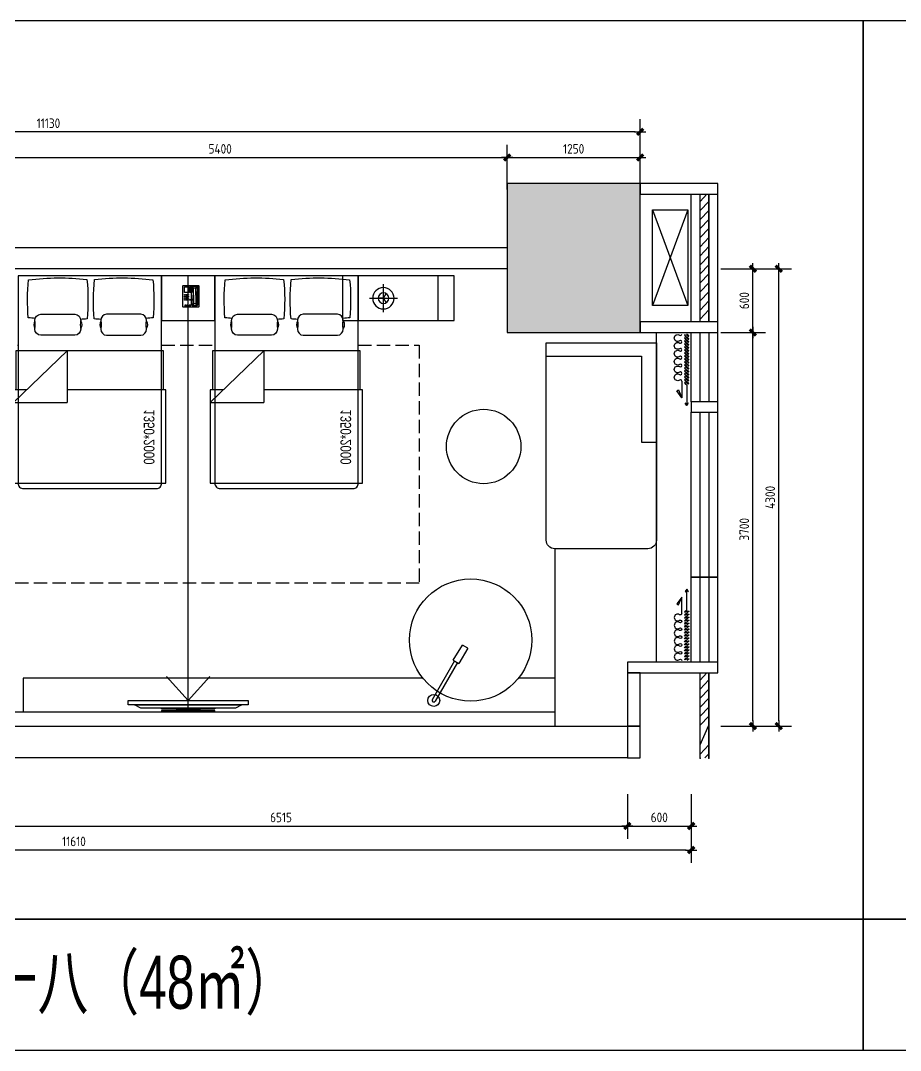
# Model space of a CAD drawing. Header units: inches. Extents: x 193953 to 255442, y -114891 to -62384.
# Drawn here: x 216753 to 225028, y -114891 to -105208 of the extents above; entities that cross this region are included whole.
import ezdxf
from ezdxf.enums import TextEntityAlignment as Align

# ---------------------------------------------------------------- set-up
doc = ezdxf.new("R2010")
doc.units = ezdxf.units.IN
doc.header["$LTSCALE"] = 500
doc.header["$MEASUREMENT"] = 0
for name, pattern in [('04 暗藏光', [7, 4, -1, 1, -1]), ('DASH', [0.35, 0.25, -0.1]), ('DOM-虚线', [0.35, 0.25, -0.1]), ('HIDDEN', [0.375, 0.25, -0.125, 0, 0])]:
    doc.linetypes.add(name, pattern=pattern)
for name, color, linetype in [('EL-造型看线-特细(0.07)-DOM', 8, 'Continuous'), ('F-固定家具(0.25)-DOM', 2, 'Continuous'), ('F-活动家私(0.25)-DOM', 2, 'Continuous'), ('F-窗帘(0.12)-DOM', 120, 'Continuous'), ('IDT-Hatch', 7, 'Continuous'), ('SH-文字', 50, 'Continuous')]:
    doc.layers.add(name, color=color, linetype=linetype)
doc.styles.add('DOM-romans.shx', font='dim.shx')
doc.styles.add('MtXpl_', font='SIMYOU.TTF')
doc.styles.add('家具平面底图$0$st', font='SIMYOU.TTF')
doc.dimstyles.new('DOM_DIM_1 80', dxfattribs={"dimscale": 60, "dimtxt": 1.5, "dimasz": 0.8, "dimexe": 2, "dimexo": 1.5, "dimgap": 0.6, "dimtad": 1, "dimdec": 0, "dimrnd": 5, "dimzin": 12, "dimdsep": 46, "dimtxsty": 'DOM-romans.shx', "dimblk": 'DOM_Dimension_Tick', "dimcen": 0.125, "dimclrd": 44, "dimclre": 44, "dimclrt": 50, "dimadec": 0, "dimazin": 0, "dimtfac": 1, "dimtdec": 0, "dimtix": 1, "dimtmove": 2, "dimatfit": 3, "dimldrblk": 'DOM_Leader_Arrow', "dimfxl": 0, "dimtvp": 1, "dimtolj": 1, "dimtzin": 0, "dimarcsym": 0})

# ---------------------------------------------------------------- blocks, each defined once
blk = doc.blocks.new('A$C24FB7273')
at = {"color": 8, "linetype": 'HIDDEN', "ltscale": 100}
for p in [(-704.2, -212.5), (-1191.3, -717)]:
    blk.add_line(p, (-1191.3, -212.5), dxfattribs=at)
for points in [[(-1072.6, -594), (-1072.6, -717), (-1950, -717), (-1950, 715.5), (-1072.6, 715.5), (-1072.6, -212.5)], [(-1072.6, 693.8), (-704.2, 693.8), (-704.2, -695.4), (-1072.6, -695.4)], [(-704.2, -212.5), (-1191.3, -717)]]:
    blk.add_lwpolyline(points, dxfattribs=at)
blk.add_lwpolyline([(0, -675), (-1950, -675, -0.414214), (-2000, -625), (-2000, 625, -0.414214), (-1950, 675), (0, 675)], format="xyb", close=True)
at = {"color": 8}
for points in [[(-559, 157.2), (-559, 478.5, -0.392708), (-499.8, 533.5, -0.035252), (-491.5, 532.9, 0.092308), (-426.5, 532.9, -0.035252), (-418.1, 533.5, -0.392708), (-359, 478.5), (-359, 157.2, -0.392708), (-418.1, 102.3, -0.035252), (-426.5, 102.9, 0.092308), (-491.5, 102.9, -0.035252), (-499.8, 102.3, -0.392708), (-559, 157.2, 27.022466)], [(-426.5, 532.9, 0.307692), (-491.5, 532.9, -1.888889)], [(-426.5, 102.9, -0.307692), (-491.5, 102.9, 1.888889)], [(-559, -141.1), (-559, -462.4, 0.392708), (-499.8, -517.3, 0.035252), (-491.5, -516.7, -0.092308), (-426.5, -516.7, 0.035252), (-418.1, -517.3, 0.392708), (-359, -462.4), (-359, -141.1, 0.392708), (-418.1, -86.2, 0.035252), (-426.5, -86.7, -0.092308), (-491.5, -86.7, 0.035252), (-499.8, -86.2, 0.392708), (-559, -141.1, -27.022466)], [(-426.5, -86.7, 0.307692), (-491.5, -86.7, -1.888889)], [(-426.5, -516.7, -0.307692), (-491.5, -516.7, 1.888889)]]:
    blk.add_lwpolyline(points, format="xyb", dxfattribs=at)
for centre, radius, start, end in [((3293.2, 181.1), 3709.4, 173.5905, 174.59393), ((-224.7, -1310.4), 1912.9, 84.39105, 95.04685), ((-2294.8, 303.1), 2275.6, 353.45522, 7.32959), ((3293.2, 331.1), 3709.4, 183.52528, 184.47157), ((-229, 1946.7), 1912.9, 264.72401, 275.85099), ((3293.2, -314.9), 3709.4, 175.52843, 176.47472), ((-229, -1930.5), 1912.9, 84.14901, 95.27599), ((-2294.8, -287), 2275.6, 352.67041, 6.54478), ((3293.2, -164.9), 3709.4, 185.40607, 186.4095), ((-224.7, 1326.5), 1912.9, 264.95315, 275.60895)]:
    blk.add_arc(centre, radius, start, end, dxfattribs=at)
at = {"layer": 'F-活动家私(0.25)-DOM', "color": 8, "style": '家具平面底图$0$st', "width": 0.8}
blk.add_text('1350*2000', height=100, rotation=180, dxfattribs=at).set_placement((-1514.8, 557.2), align=Align.MIDDLE_CENTER)
blk = doc.blocks.new('A$C4989e647')
at = {"layer": 'F-活动家私(0.25)-DOM', "extrusion": (0, 0, -1), "xscale": -1, "zscale": -1, "rotation": 270}
blk.add_blockref('A$C24FB7273', (0, 0), dxfattribs=at)
blk = doc.blocks.new('ehrhhsss')
at = {"layer": 'F-活动家私(0.25)-DOM', "color": 8, "linetype": 'DOM-虚线', "ltscale": 80}
for p, q in [((301231.8, 416361.5), (301234.6, 416364.4)), ((301231.8, 416163.2), (301231.8, 416361.5)), ((301234.6, 416364.4), (301378.3, 416364.4)), ((301246.1, 416298.3), (301246.1, 416351.4)), ((301246.1, 416351.4), (301287.8, 416351.4)), ((301287.8, 416298.3), (301246.1, 416298.3)), ((301287.8, 416351.4), (301287.8, 416298.3)), ((301292.1, 416348.6), (301292.1, 416344.2)), ((301303.6, 416348.6), (301292.1, 416348.6)), ((301292.1, 416344.2), (301303.6, 416344.2)), ((301303.6, 416339.9), (301292.1, 416339.9)), ((301292.1, 416339.9), (301292.1, 416335.6)), ((301292.1, 416335.6), (301303.6, 416335.6)), ((301303.6, 416331.3), (301292.1, 416331.3)), ((301292.1, 416331.3), (301292.1, 416327)), ((301292.1, 416327), (301303.6, 416327)), ((301303.6, 416322.7), (301292.1, 416322.7)), ((301292.1, 416322.7), (301292.1, 416318.4)), ((301292.1, 416318.4), (301303.6, 416318.4)), ((301303.6, 416314.1), (301292.1, 416314.1)), ((301292.1, 416314.1), (301292.1, 416309.8)), ((301292.1, 416309.8), (301303.6, 416309.8)), ((301303.6, 416305.4), (301292.1, 416305.4)), ((301292.1, 416305.4), (301292.1, 416301.1)), ((301292.1, 416301.1), (301303.6, 416301.1)), ((301303.6, 416344.2), (301303.6, 416348.6)), ((301303.6, 416335.6), (301303.6, 416339.9)), ((301303.6, 416327), (301303.6, 416331.3)), ((301303.6, 416318.4), (301303.6, 416322.7)), ((301303.6, 416309.8), (301303.6, 416314.1)), ((301303.6, 416301.1), (301303.6, 416305.4)), ((301313.7, 416352.9), (301319.4, 416360)), ((301313.7, 416179), (301313.7, 416352.9)), ((301319.4, 416355.7), (301318, 416350)), ((301318, 416350), (301318, 416311.2)), ((301318, 416350), (301330.9, 416337.1)), ((301318, 416311.2), (301320.9, 416304)), ((301319.4, 416360), (301362.5, 416360)), ((301325.2, 416358.6), (301319.4, 416355.7)), ((301320.9, 416304), (301325.2, 416296.8)), ((301325.2, 416358.6), (301359.6, 416358.6)), ((301332.3, 416339.9), (301325.2, 416358.6)), ((301325.2, 416296.8), (301326.6, 416286.8)), ((301326.6, 416286.8), (301326.6, 416272.4)), ((301330.9, 416337.1), (301332.3, 416339.9)), ((301330.9, 416272.4), (301330.9, 416337.1)), ((301352.5, 416339.9), (301332.3, 416339.9)), ((301352.5, 416339.9), (301359.6, 416358.6)), ((301353.9, 416337.1), (301352.5, 416339.9)), ((301366.8, 416350), (301353.9, 416337.1)), ((301353.9, 416272.4), (301353.9, 416337.1)), ((301359.6, 416296.8), (301358.2, 416286.8)), ((301358.2, 416286.8), (301358.2, 416272.4)), ((301359.6, 416358.6), (301365.4, 416355.7)), ((301364, 416304), (301359.6, 416296.8)), ((301362.5, 416360), (301369.7, 416352.9)), ((301366.8, 416311.2), (301364, 416304)), ((301365.4, 416355.7), (301366.8, 416350)), ((301366.8, 416350), (301366.8, 416311.2)), ((301369.7, 416352.9), (301369.7, 416180.4)), ((301378.3, 416364.4), (301381.2, 416361.5)), ((301381.2, 416361.5), (301381.2, 416163.2)), ((301247.6, 416281), (301256.2, 416281)), ((301247.6, 416272.4), (301247.6, 416281)), ((301256.2, 416272.4), (301247.6, 416272.4)), ((301247.6, 416265.2), (301256.2, 416265.2)), ((301247.6, 416256.6), (301247.6, 416265.2)), ((301256.2, 416256.6), (301247.6, 416256.6)), ((301247.6, 416249.4), (301256.2, 416249.4)), ((301247.6, 416240.8), (301247.6, 416249.4)), ((301256.2, 416240.8), (301247.6, 416240.8)), ((301247.6, 416233.6), (301256.2, 416233.6)), ((301247.6, 416225), (301247.6, 416233.6)), ((301256.2, 416225), (301247.6, 416225)), ((301256.2, 416281), (301256.2, 416272.4)), ((301256.2, 416265.2), (301256.2, 416256.6)), ((301256.2, 416249.4), (301256.2, 416240.8)), ((301256.2, 416233.6), (301256.2, 416225)), ((301261.9, 416281), (301270.6, 416281)), ((301261.9, 416272.4), (301261.9, 416281)), ((301270.6, 416272.4), (301261.9, 416272.4)), ((301261.9, 416265.2), (301270.6, 416265.2)), ((301261.9, 416256.6), (301261.9, 416265.2)), ((301270.6, 416256.6), (301261.9, 416256.6)), ((301261.9, 416249.4), (301270.6, 416249.4)), ((301261.9, 416240.8), (301261.9, 416249.4)), ((301270.6, 416240.8), (301261.9, 416240.8)), ((301261.9, 416233.6), (301270.6, 416233.6)), ((301261.9, 416225), (301261.9, 416233.6)), ((301270.6, 416225), (301261.9, 416225)), ((301270.6, 416281), (301270.6, 416272.4)), ((301270.6, 416265.2), (301270.6, 416256.6)), ((301270.6, 416249.4), (301270.6, 416240.8)), ((301270.6, 416233.6), (301270.6, 416225)), ((301276.3, 416272.4), (301276.3, 416281)), ((301276.3, 416281), (301284.9, 416281)), ((301284.9, 416272.4), (301276.3, 416272.4)), ((301276.3, 416265.2), (301284.9, 416265.2)), ((301276.3, 416256.6), (301276.3, 416265.2)), ((301284.9, 416256.6), (301276.3, 416256.6)), ((301276.3, 416240.8), (301276.3, 416249.4)), ((301276.3, 416249.4), (301284.9, 416249.4)), ((301284.9, 416240.8), (301276.3, 416240.8)), ((301276.3, 416233.6), (301284.9, 416233.6)), ((301276.3, 416225), (301276.3, 416233.6)), ((301284.9, 416225), (301276.3, 416225)), ((301284.9, 416281), (301284.9, 416272.4)), ((301284.9, 416265.2), (301284.9, 416256.6)), ((301284.9, 416249.4), (301284.9, 416240.8)), ((301284.9, 416233.6), (301284.9, 416225)), ((301293.6, 416225), (301293.6, 416233.6)), ((301293.6, 416233.6), (301305, 416233.6)), ((301305, 416225), (301293.6, 416225)), ((301305, 416233.6), (301305, 416225)), ((301318, 416220.7), (301320.9, 416227.9)), ((301318, 416181.9), (301318, 416220.7)), ((301318, 416181.9), (301330.9, 416194.8)), ((301320.9, 416227.9), (301325.2, 416235)), ((301325.2, 416235), (301326.6, 416245.1)), ((301332.3, 416191.9), (301325.2, 416173.3)), ((301326.6, 416245.1), (301326.6, 416272.4)), ((301330.9, 416272.4), (301330.9, 416194.8)), ((301330.9, 416194.8), (301332.3, 416191.9)), ((301352.5, 416191.9), (301332.3, 416191.9)), ((301353.9, 416194.8), (301352.5, 416191.9)), ((301352.5, 416191.9), (301359.6, 416173.3)), ((301353.9, 416272.4), (301353.9, 416194.8)), ((301366.8, 416181.9), (301353.9, 416194.8)), ((301358.2, 416245.1), (301358.2, 416272.4)), ((301359.6, 416235), (301358.2, 416245.1)), ((301364, 416227.9), (301359.6, 416235)), ((301366.8, 416220.7), (301364, 416227.9)), ((301366.8, 416181.9), (301366.8, 416220.7)), ((301234.6, 416160.3), (301231.8, 416163.2)), ((301378.3, 416160.3), (301234.6, 416160.3)), ((301249, 416179), (301249, 416170.4)), ((301263.4, 416179), (301249, 416179)), ((301249, 416170.4), (301263.4, 416170.4)), ((301263.4, 416170.4), (301263.4, 416179)), ((301269.1, 416179), (301269.1, 416170.4)), ((301283.5, 416179), (301269.1, 416179)), ((301269.1, 416170.4), (301283.5, 416170.4)), ((301283.5, 416170.4), (301283.5, 416179)), ((301303.6, 416179), (301289.2, 416179)), ((301289.2, 416179), (301289.2, 416170.4)), ((301289.2, 416170.4), (301303.6, 416170.4)), ((301303.6, 416170.4), (301303.6, 416179)), ((301320.9, 416171.8), (301313.7, 416179)), ((301319.4, 416176.1), (301318, 416181.9)), ((301325.2, 416173.3), (301319.4, 416176.1)), ((301341.1, 416171.8), (301320.9, 416171.8)), ((301362.5, 416171.8), (301320.9, 416171.8)), ((301325.2, 416173.3), (301341, 416173.3)), ((301325.2, 416173.3), (301359.6, 416173.3)), ((301359.6, 416173.3), (301365.4, 416176.1)), ((301369.7, 416180.4), (301362.5, 416171.8)), ((301365.4, 416176.1), (301366.8, 416181.9)), ((301381.2, 416163.2), (301378.3, 416160.3))]:
    blk.add_line(p, q, dxfattribs=at)
blk = doc.blocks.new('A$Cf806ce17')
at = {"color": 4}
blk.add_blockref('ehrhhsss', (-301306.5, -416364.4), dxfattribs=at)
blk = doc.blocks.new('做成ACAD TuKuai0337')
at = {"color": 57, "linetype": 'Continuous'}
for points in [[(0, 193), (0, -193)], [(193, 0), (-193, 0)], [(0, 0), (0, 73)]]:
    blk.add_lwpolyline(points, dxfattribs=at)
at = {"color": 58, "linetype": 'Continuous'}
for points in [[(0, 0), (-63, -36)], [(0, 0), (63, -36)]]:
    blk.add_lwpolyline(points, dxfattribs=at)
at = {"linetype": 'Continuous'}
blk.add_circle((0, 0), 146, dxfattribs=at)
at = {"color": 57, "linetype": 'Continuous'}
blk.add_circle((0, 0), 72.9, dxfattribs=at)
blk = doc.blocks.new('A$C9f9c7d04')
at = {"layer": 'F-活动家私(0.25)-DOM', "xscale": -0.6872852233676977, "yscale": 0.6872852233676977, "zscale": 0.6872852233676977}
blk.add_blockref('做成ACAD TuKuai0337', (0, 0), dxfattribs=at)
blk = doc.blocks.new('dfsgdgfaag')
at = {"layer": 'EL-造型看线-特细(0.07)-DOM', "color": 250, "linetype": 'DOM-虚线', "ltscale": 80}
for p, q in [((-158.7, -6), (158.2, -30)), ((-158.2, 0), (158.7, -24))]:
    blk.add_line(p, q, dxfattribs=at)
for points in [[(-250, -6), (250, -6), (250, 0), (-250, 0)], [(250, -30), (-250, -30), (-250, -24), (250, -24)]]:
    blk.add_lwpolyline(points, close=True, dxfattribs=at)
for centre, radius in [((-158.4, -3), 5), ((-158.4, -3), 3), ((158.4, -27), 5), ((158.4, -27), 3)]:
    blk.add_circle(centre, radius, dxfattribs=at)
blk = doc.blocks.new('A$Cd85d3b65')
at = {"layer": 'F-固定家具(0.25)-DOM', "color": 8, "linetype": 'DOM-虚线', "ltscale": 150}
for q in [(-204.8, 335.9, -1044096.2), (204.8, 335.9, -1044096.2)]:
    blk.add_line((0, 109, -1044096.2), q, dxfattribs=at)
at = {"layer": 'F-固定家具(0.25)-DOM', "color": 8, "linetype": 'DOM-虚线', "ltscale": 150, "elevation": -1044096.2}
for points in [[(-564.5, 109), (564.5, 109), (564.5, 69), (-564.5, 69)], [(-504.5, 69), (504.5, 69), (444.5, 39), (-444.5, 39)]]:
    blk.add_lwpolyline(points, close=True, dxfattribs=at)
at = {"layer": 'EL-造型看线-特细(0.07)-DOM', "color": 250, "rotation": 180}
blk.add_blockref('dfsgdgfaag', (0, 9, -1044096.2), dxfattribs=at)
blk = doc.blocks.new('布帘及纱帘平面-DW')
at = {"layer": 'F-窗帘(0.12)-DOM', "color": 1, "linetype": 'Continuous'}
for p, q in [((-670, -32791.5), (-515.2, -32791.5)), ((-515.2, -32791.5), (-578.7, -32743.6)), ((-637.2, -32837.5), (-441.5, -32837.5))]:
    blk.add_line(p, q, dxfattribs=at)
at = {"layer": 'F-窗帘(0.12)-DOM', "color": 1, "linetype": 'Continuous', "flags": 128}
for points in [[(-965.3, -32791.5, -0.608416), (-975.9, -32771.1, 0.608416), (-1002.2, -32720.2, 0.608416), (-1028.5, -32771.1, -1.932003), (-1049.7, -32771.1, 0.608416), (-1076, -32720.3, 0.608416), (-1102.3, -32771.1, -0.608485), (-1112.9, -32791.6, -0.608485)], [(-670, -32791.5, -0.608416), (-680.6, -32771.1, 0.608416), (-707, -32720.2, 0.608416), (-733.3, -32771.1, -1.932003), (-754.4, -32771.1, 0.608416), (-780.8, -32720.2, 0.608416), (-807.1, -32771.1, -1.932003), (-828.2, -32771.1, 0.608416), (-854.6, -32720.2, 0.608416), (-880.9, -32771.1, -1.932003), (-902, -32771.1, 0.608416), (-928.4, -32720.2, 0.608416), (-954.7, -32771.1, -0.608416), (-965.3, -32791.5, 0.608416)]]:
    blk.add_lwpolyline(points, format="xyb", dxfattribs=at)
at = {"layer": 'F-窗帘(0.12)-DOM', "color": 1, "linetype": 'Continuous'}
for points in [[(-578.7, -32743.6), (-588, -32758.8), (-515.2, -32791.5)], [(-441.5, -32837.5), (-461.9, -32824.2), (-466.2, -32828.4), (-441.5, -32837.5)], [(-441.5, -32837.5), (-461.9, -32850.9), (-466.2, -32846.6), (-441.5, -32837.5)]]:
    blk.add_lwpolyline(points, dxfattribs=at)
at = {"layer": 'F-窗帘(0.12)-DOM', "color": 1, "linetype": 'Continuous', "extrusion": (0, 0, -1)}
for centre, start_param, end_param in [((-1091.9, -32837.6), -1.424879, 1.716714), ((-1063.9, -32837.6), -1.424879, 1.716714), ((-1036, -32837.6), -1.424879, 1.716714), ((-1008, -32837.6), -1.424879, 1.716714), ((-980, -32837.6), -1.424879, 1.716714), ((-952, -32837.6), -1.424879, 1.716714), ((-924, -32837.6), -1.424879, 1.716714), ((-896, -32837.6), -1.424879, 1.716714), ((-868.1, -32837.6), -1.424879, 1.716714), ((-840.1, -32837.6), -1.424879, 1.716714), ((-812.1, -32837.6), -1.424879, 1.716714), ((-784.1, -32837.6), -1.424879, 1.716714), ((-756.1, -32837.6), -1.424879, 1.716714), ((-728.1, -32837.6), -1.424879, 1.716714), ((-700.2, -32837.6), -1.424879, 1.716714), ((-672.2, -32837.6), -1.424879, 1.716714), ((-644.2, -32837.5), -1.424879, 1.716714), ((-1105.9, -32837.6), 1.716714, 4.858306), ((-1077.9, -32837.6), 1.716714, 4.858306), ((-1049.9, -32837.6), 1.716714, 4.858306), ((-1022, -32837.6), 1.716714, 4.858306), ((-994, -32837.6), 1.716714, 4.858306), ((-966, -32837.6), 1.716714, 4.858306), ((-938, -32837.6), 1.716714, 4.858306), ((-910, -32837.6), 1.716714, 4.858306), ((-882, -32837.6), 1.716714, 4.858306), ((-854.1, -32837.6), 1.716714, 4.858306), ((-826.1, -32837.6), 1.716714, 4.858306), ((-798.1, -32837.6), 1.716714, 4.858306), ((-770.1, -32837.6), 1.716714, 4.858306), ((-742.1, -32837.6), 1.716714, 4.858306), ((-714.1, -32837.6), 1.716714, 4.858306), ((-686.2, -32837.6), 1.716714, 4.858306), ((-658.2, -32837.6), 1.716714, 4.858306)]:
    blk.add_ellipse(centre, major_axis=(-12, 20.8), ratio=0.254545, start_param=start_param, end_param=end_param, dxfattribs=at)
blk = doc.blocks.new('A$Cc65caf1e')
at = {"layer": 'F-窗帘(0.12)-DOM', "color": 8, "rotation": 90}
blk.add_blockref('布帘及纱帘平面-DW', (-32857.8, 1097.2), dxfattribs=at)
blk = doc.blocks.new('A$Cf66d3db0')
at = {"color": 4}
blk.add_lwpolyline([(-12802.3, 7040.2), (0, 7040.2), (0, 0), (-12802.3, 0)], close=True, dxfattribs=at)
blk = doc.blocks.new('DOM_Dimension_Tick')
at = {"color": 0, "linetype": 'ByBlock'}
for p, q in [((-1.09, 0), (0, 0)), ((0, 0), (1.09, 0))]:
    blk.add_line(p, q, dxfattribs=at)
at = {"color": 0, "linetype": 'Continuous', "const_width": 0.608}
blk.add_lwpolyline([(-0.61, -0.61), (0.61, 0.61)], dxfattribs=at)
blk = doc.blocks.new('*D540')
at = {"color": 44, "lineweight": -2, "transparency": 16777216}
for p, q in [((215944.7, -112481.5), (215944.7, -112901.5)), ((222459.7, -112481.5), (222459.7, -112901.5)), ((215992.7, -112781.5), (222411.7, -112781.5))]:
    blk.add_line(p, q, dxfattribs=at)
at = {"layer": 'Defpoints', "color": 0, "transparency": 16777216}
for p in [(215944.7, -111511), (222459.7, -111841.2), (222459.7, -112781.5)]:
    blk.add_point(p, dxfattribs=at)
at = {"color": 44, "lineweight": -2, "transparency": 16777216, "xscale": 48, "yscale": 48, "zscale": 48, "rotation": 180}
blk.add_blockref('DOM_Dimension_Tick', (215944.7, -112781.5), dxfattribs=at)
at = {"color": 44, "lineweight": -2, "transparency": 16777216, "xscale": 48, "yscale": 48, "zscale": 48}
blk.add_blockref('DOM_Dimension_Tick', (222459.7, -112781.5), dxfattribs=at)
at = {"color": 50, "transparency": 16777216, "insert": (219202.2, -112700.5), "char_height": 90, "attachment_point": 5, "style": 'DOM-romans.shx'}
blk.add_mtext('\\A1;6515', dxfattribs=at)
blk = doc.blocks.new('DOM_Leader_Arrow')
at = {"color": 0, "linetype": 'ByBlock'}
blk.add_line((0, 0), (-1.5, 0), dxfattribs=at)
for points in [[(-1.29, 1), (-0.89, 1.28), (-0.36, 0), (0, 0)], [(-1.29, -1), (-0.89, -1.28), (-0.36, 0), (0, 0)]]:
    blk.add_solid(points, dxfattribs=at)
blk = doc.blocks.new('*D541')
at = {"color": 44, "lineweight": -2, "transparency": 16777216}
for p, q in [((222459.7, -112481.5), (222459.7, -112901.5)), ((223059.7, -112481.5), (223059.7, -112901.5)), ((222507.7, -112781.5), (223011.7, -112781.5))]:
    blk.add_line(p, q, dxfattribs=at)
at = {"layer": 'Defpoints', "color": 0, "transparency": 16777216}
for p in [(223059.7, -111241.2), (222459.7, -111841.2), (223059.7, -112781.5)]:
    blk.add_point(p, dxfattribs=at)
at = {"color": 44, "lineweight": -2, "transparency": 16777216, "xscale": 48, "yscale": 48, "zscale": 48, "rotation": 180}
blk.add_blockref('DOM_Dimension_Tick', (222459.7, -112781.5), dxfattribs=at)
at = {"color": 44, "lineweight": -2, "transparency": 16777216, "xscale": 48, "yscale": 48, "zscale": 48}
blk.add_blockref('DOM_Dimension_Tick', (223059.7, -112781.5), dxfattribs=at)
at = {"color": 50, "transparency": 16777216, "insert": (222759.7, -112700.5), "char_height": 90, "attachment_point": 5, "style": 'DOM-romans.shx'}
blk.add_mtext('\\A1;600', dxfattribs=at)
blk = doc.blocks.new('*D542')
at = {"color": 44, "lineweight": -2, "transparency": 16777216}
for p, q in [((211449.7, -112707), (211449.7, -113127)), ((223059.7, -112707), (223059.7, -113127)), ((223011.7, -113007), (211497.7, -113007))]:
    blk.add_line(p, q, dxfattribs=at)
at = {"layer": 'Defpoints', "color": 0, "transparency": 16777216}
for p in [(211449.7, -112495), (223059.7, -112495), (211449.7, -113007)]:
    blk.add_point(p, dxfattribs=at)
at = {"color": 44, "lineweight": -2, "transparency": 16777216, "xscale": 48, "yscale": 48, "zscale": 48, "rotation": 180}
blk.add_blockref('DOM_Dimension_Tick', (211449.7, -113007), dxfattribs=at)
at = {"color": 44, "lineweight": -2, "transparency": 16777216, "xscale": 48, "yscale": 48, "zscale": 48}
blk.add_blockref('DOM_Dimension_Tick', (223059.7, -113007), dxfattribs=at)
at = {"color": 50, "transparency": 16777216, "insert": (217254.7, -112926), "char_height": 90, "attachment_point": 5, "style": 'DOM-romans.shx'}
blk.add_mtext('\\A1;11610', dxfattribs=at)
blk = doc.blocks.new('*D555')
at = {"color": 44, "lineweight": -2, "transparency": 16777216}
for p, q in [((215929.7, -106795), (215929.7, -106375)), ((221329.7, -106795), (221329.7, -106375)), ((215977.7, -106495), (221281.7, -106495))]:
    blk.add_line(p, q, dxfattribs=at)
at = {"layer": 'Defpoints', "color": 0, "transparency": 16777216}
for p in [(221329.7, -106495), (215929.7, -107157.7), (221329.7, -107157.7)]:
    blk.add_point(p, dxfattribs=at)
at = {"color": 44, "lineweight": -2, "transparency": 16777216, "xscale": 48, "yscale": 48, "zscale": 48, "rotation": 180}
blk.add_blockref('DOM_Dimension_Tick', (215929.7, -106495), dxfattribs=at)
at = {"color": 44, "lineweight": -2, "transparency": 16777216, "xscale": 48, "yscale": 48, "zscale": 48}
blk.add_blockref('DOM_Dimension_Tick', (221329.7, -106495), dxfattribs=at)
at = {"color": 50, "transparency": 16777216, "insert": (218629.7, -106414), "char_height": 90, "attachment_point": 5, "style": 'DOM-romans.shx'}
blk.add_mtext('\\A1;5400', dxfattribs=at)
blk = doc.blocks.new('*D556')
at = {"color": 44, "lineweight": -2, "transparency": 16777216}
for p, q in [((221329.7, -106795), (221329.7, -106375)), ((222579.7, -106795), (222579.7, -106375)), ((221377.7, -106495), (222531.7, -106495))]:
    blk.add_line(p, q, dxfattribs=at)
at = {"layer": 'Defpoints', "color": 0, "transparency": 16777216}
for p in [(222579.7, -106495), (221329.7, -107157.7), (222579.7, -107757.7)]:
    blk.add_point(p, dxfattribs=at)
at = {"color": 44, "lineweight": -2, "transparency": 16777216, "xscale": 48, "yscale": 48, "zscale": 48, "rotation": 180}
blk.add_blockref('DOM_Dimension_Tick', (221329.7, -106495), dxfattribs=at)
at = {"color": 44, "lineweight": -2, "transparency": 16777216, "xscale": 48, "yscale": 48, "zscale": 48}
blk.add_blockref('DOM_Dimension_Tick', (222579.7, -106495), dxfattribs=at)
at = {"color": 50, "transparency": 16777216, "insert": (221954.7, -106414), "char_height": 90, "attachment_point": 5, "style": 'DOM-romans.shx'}
blk.add_mtext('\\A1;1250', dxfattribs=at)
blk = doc.blocks.new('*D557')
at = {"color": 44, "lineweight": -2, "transparency": 16777216}
for p, q in [((211449.7, -106554), (211449.7, -106134)), ((222579.7, -106554), (222579.7, -106134)), ((222531.7, -106254), (211497.7, -106254))]:
    blk.add_line(p, q, dxfattribs=at)
at = {"layer": 'Defpoints', "color": 0, "transparency": 16777216}
for p in [(211449.7, -106254), (211449.7, -106683.5), (222579.7, -106683.5)]:
    blk.add_point(p, dxfattribs=at)
at = {"color": 44, "lineweight": -2, "transparency": 16777216, "xscale": 48, "yscale": 48, "zscale": 48, "rotation": 180}
blk.add_blockref('DOM_Dimension_Tick', (211449.7, -106254), dxfattribs=at)
at = {"color": 44, "lineweight": -2, "transparency": 16777216, "xscale": 48, "yscale": 48, "zscale": 48}
blk.add_blockref('DOM_Dimension_Tick', (222579.7, -106254), dxfattribs=at)
at = {"color": 50, "transparency": 16777216, "insert": (217014.7, -106173), "char_height": 90, "attachment_point": 5, "style": 'DOM-romans.shx'}
blk.add_mtext('\\A1;11130', dxfattribs=at)
blk = doc.blocks.new('*D558')
at = {"color": 44, "lineweight": -2, "transparency": 16777216}
for p, q in [((223340.2, -108141.2), (223760.2, -108141.2)), ((223640.2, -111793.2), (223640.2, -108189.2)), ((223340.2, -111841.2), (223760.2, -111841.2))]:
    blk.add_line(p, q, dxfattribs=at)
at = {"layer": 'Defpoints', "color": 0, "transparency": 16777216}
for p in [(222459.7, -108141.2), (223640.2, -108141.2), (222459.7, -111841.2)]:
    blk.add_point(p, dxfattribs=at)
at = {"color": 44, "lineweight": -2, "transparency": 16777216, "xscale": 48, "yscale": 48, "zscale": 48}
for p, rotation in [((223640.2, -108141.2), 90), ((223640.2, -111841.2), 270)]:
    blk.add_blockref('DOM_Dimension_Tick', p, dxfattribs=dict(at, rotation=rotation))
at = {"color": 50, "transparency": 16777216, "insert": (223559.2, -109991.2), "char_height": 90, "attachment_point": 5, "rotation": 90, "style": 'DOM-romans.shx'}
blk.add_mtext('\\A1;3700', dxfattribs=at)
blk = doc.blocks.new('*D559')
at = {"color": 44, "lineweight": -2, "transparency": 16777216}
for p, q in [((223340.2, -107541.2), (223760.2, -107541.2)), ((223640.2, -108093.2), (223640.2, -107589.2)), ((223340.2, -108141.2), (223760.2, -108141.2))]:
    blk.add_line(p, q, dxfattribs=at)
at = {"layer": 'Defpoints', "color": 0, "transparency": 16777216}
for p in [(221329.7, -107541.2), (223640.2, -107541.2), (222459.7, -108141.2)]:
    blk.add_point(p, dxfattribs=at)
at = {"color": 44, "lineweight": -2, "transparency": 16777216, "xscale": 48, "yscale": 48, "zscale": 48}
for p, rotation in [((223640.2, -107541.2), 90), ((223640.2, -108141.2), 270)]:
    blk.add_blockref('DOM_Dimension_Tick', p, dxfattribs=dict(at, rotation=rotation))
at = {"color": 50, "transparency": 16777216, "insert": (223559.2, -107841.2), "char_height": 90, "attachment_point": 5, "rotation": 90, "style": 'DOM-romans.shx'}
blk.add_mtext('\\A1;600', dxfattribs=at)
blk = doc.blocks.new('*D646')
at = {"color": 44, "lineweight": -2, "transparency": 16777216}
for p, q in [((223584, -107541.2), (224004, -107541.2)), ((223884, -111793.2), (223884, -107589.2)), ((223584, -111841.2), (224004, -111841.2))]:
    blk.add_line(p, q, dxfattribs=at)
at = {"layer": 'Defpoints', "color": 0, "transparency": 16777216}
for p in [(223375.5, -107541.2), (223884, -107541.2), (223375.5, -111841.2)]:
    blk.add_point(p, dxfattribs=at)
at = {"color": 44, "lineweight": -2, "transparency": 16777216, "xscale": 48, "yscale": 48, "zscale": 48}
for p, rotation in [((223884, -107541.2), 90), ((223884, -111841.2), 270)]:
    blk.add_blockref('DOM_Dimension_Tick', p, dxfattribs=dict(at, rotation=rotation))
at = {"color": 50, "transparency": 16777216, "insert": (223803, -109691.2), "char_height": 90, "attachment_point": 5, "rotation": 90, "style": 'DOM-romans.shx'}
blk.add_mtext('\\A1;4300', dxfattribs=at)

msp = doc.modelspace()

# ---------------------------------------------------------------- hatches: boundary and pattern name
at = {"layer": 'IDT-Hatch'}
h = msp.add_hatch(color=8, dxfattribs=at)
h.dxf.hatch_style = 1
h.paths.add_polyline_path([(221329.7, -107441.2), (221329.7, -108141.2), (222579.7, -108141.2), (222579.7, -106741.2), (221329.7, -106741.2)])

# ---------------------------------------------------------------- linework, layer by layer
at = {"color": 1}
for p, q in [((223059.7, -108041.2), (223059.7, -106841.2)), ((223143.1, -108041.2), (223143.1, -106841.2)), ((223143.1, -106908.4), (223208.5, -106841.2)), ((223226.4, -108041.2), (223226.4, -106841.2)), ((223309.7, -108041.2), (223309.7, -106841.2)), ((223309.7, -108041.2), (223309.7, -106841.2)), ((222695, -106986.2), (223029.5, -107888.4)), ((223029.5, -106986.2), (222695, -107888.4)), ((223143.1, -106993.5), (223226.4, -106907.9)), ((223143.1, -107078.7), (223226.4, -106993.1)), ((223143.1, -107163.8), (223226.4, -107078.2)), ((223143.1, -107248.9), (223226.4, -107163.3)), ((223143.1, -107334), (223226.4, -107248.4)), ((223143.1, -107419.1), (223226.4, -107333.5)), ((223143.1, -107504.2), (223226.4, -107418.6)), ((223143.1, -107589.3), (223226.4, -107503.7)), ((223143.1, -107674.4), (223226.4, -107588.8)), ((223143.1, -107759.5), (223226.4, -107673.9)), ((223143.1, -107844.6), (223226.4, -107759)), ((223143.1, -107929.7), (223226.4, -107844.1)), ((223143.1, -108014.8), (223226.4, -107929.2)), ((223059.7, -108791.2), (223059.7, -108141.2)), ((223309.7, -108791.2), (223309.7, -108141.2)), ((223059.7, -110441.2), (223059.7, -108891.2)), ((223309.7, -110441.2), (223309.7, -108891.2)), ((223059.7, -111241.2), (223059.7, -110441.2)), ((223309.7, -111241.2), (223309.7, -110441.2)), ((220822.3, -111220.7), (220908.2, -111079.3)), ((220959.3, -111110.3), (220873.5, -111251.7)), ((220959.3, -111110.3), (220908.2, -111079.3)), ((220834.6, -111229.2), (220625.3, -111593.4)), ((220860.7, -111244), (220651.3, -111608.4)), ((220822.3, -111220.7), (220873.5, -111251.7)), ((223143.1, -112141.2), (223143.1, -111341.2)), ((223143.1, -111408.4), (223208.5, -111341.2)), ((223226.4, -112141.2), (223226.4, -111341.2)), ((223143.1, -111493.5), (223226.4, -111407.9)), ((223143.1, -111578.7), (223226.4, -111493.1)), ((223143.1, -111663.8), (223226.4, -111578.2)), ((223143.1, -111748.9), (223226.4, -111663.3)), ((223143.1, -111834), (223226.4, -111748.4)), ((223143.1, -112019.1), (223226.4, -111833.5)), ((223143.1, -112104.2), (223226.4, -112018.6)), ((223189.9, -112141.2), (223226.4, -112103.7))]:
    msp.add_line(p, q, dxfattribs=at)
at = {"color": 8, "linetype": '04 暗藏光', "ltscale": 25}
msp.add_line((218329.3, -111711.2, -1094542.1), (218329.3, -107608.4, 207158.1), dxfattribs=at)
at = {"color": 2}
for p, q in [((222733.3, -111241.2), (222733.3, -108141.2)), ((221776.2, -110174), (221776.2, -111841.2)), ((216776.2, -111389.8), (216776.2, -111711.2)), ((220535, -111389.8), (216776.2, -111389.8)), ((221776.2, -111389.8), (221436.6, -111389.8))]:
    msp.add_line(p, q, dxfattribs=at)
at = {"color": 4}
for points in [[(221329.7, -107441.2), (221329.7, -108141.2), (222579.7, -108141.2), (222579.7, -106741.2), (221329.7, -106741.2)], [(211879.7, -107341.2), (221329.7, -107341.2), (221329.7, -107541.2), (211879.7, -107541.2)], [(211249.7, -111641.2), (211449.7, -111641.2), (211449.7, -111841.2), (222459.7, -111841.2), (222459.7, -112141.2), (211249.7, -112141.2)], [(209316.2, -113656.2), (224679, -113656.2), (224679, -114891.2), (209316.2, -114891.2)], [(224679, -113656.2), (240041.7, -113656.2), (240041.7, -114891.2), (224679, -114891.2)]]:
    msp.add_lwpolyline(points, close=True, dxfattribs=at)
at = {"color": 1}
for points in [[(222579.7, -106841.2), (223309.7, -106841.2), (223309.7, -106741.2), (222579.7, -106741.2)], [(223143.1, -108041.2), (223143.1, -106841.2), (223226.4, -106841.2), (223226.4, -108041.2)], [(222695, -107888.4), (222695, -106986.2), (223029.5, -106986.2), (223029.5, -107888.4)], [(222579.7, -108141.2), (223309.7, -108141.2), (223309.7, -108041.2), (222579.7, -108041.2)], [(223143.1, -108791.2), (223143.1, -108141.2), (223226.4, -108141.2), (223226.4, -108791.2)], [(223059.7, -108891.2), (223309.7, -108891.2), (223309.7, -108791.2), (223059.7, -108791.2)], [(223143.1, -110441.2), (223143.1, -108891.2), (223226.4, -108891.2), (223226.4, -110441.2)], [(223059.7, -110441.2), (223309.7, -110441.2), (223309.7, -110441.2), (223059.7, -110441.2)], [(223143.1, -111241.2), (223143.1, -110441.2), (223226.4, -110441.2), (223226.4, -111241.2)], [(222459.7, -111341.2), (223309.7, -111341.2), (223309.7, -111241.2), (222459.7, -111241.2)], [(222579.7, -111841.2), (222579.7, -111341.2), (222459.7, -111341.2), (222459.7, -111841.2)], [(222459.7, -111841.2), (222459.7, -112141.2), (222579.7, -112141.2), (222579.7, -111841.2)]]:
    msp.add_lwpolyline(points, close=True, dxfattribs=at)
at = {"color": 2}
for points in [[(218079.3, -107608.4), (218079.3, -108028.4), (218579.3, -108028.4), (218579.3, -107608.4)], [(219929.3, -107608.4), (219929.3, -108028.4), (220829.3, -108028.4), (220829.3, -107608.4)]]:
    msp.add_lwpolyline(points, close=True, dxfattribs=at)
at = {"color": 6}
msp.add_lwpolyline([(219779.3, -107608.4), (219779.3, -108028.4), (220679.3, -108028.4), (220679.3, -107608.4)], close=True, dxfattribs=at)
at = {"color": 2}
msp.add_lwpolyline([(221696.2, -110094), (221696.2, -108238.9), (222733.3, -108238.9), (222733.3, -110094, -0.414214), (222653.3, -110174), (221776.2, -110174, -0.414214)], format="xyb", close=True, dxfattribs=at)
at = {"color": 8, "linetype": 'DASH'}
for points in [[(219929.3, -108261.3), (220503.1, -108261.3), (220503.1, -110497.2), (216197.9, -110497.2), (216197.9, -108261.3), (216729.3, -108261.3)], [(218079.3, -108261.3), (218579.3, -108261.3)]]:
    msp.add_lwpolyline(points, dxfattribs=at)
at = {"color": 2}
msp.add_lwpolyline([(221696.2, -108363.1), (222591.4, -108363.1), (222591.4, -109173.5), (222733.3, -109173.5)], dxfattribs=at)
at = {"color": 1}
msp.add_lwpolyline([(223143.1, -112141.2), (223143.1, -111341.2), (223226.4, -111341.2), (223226.4, -112141.2)], dxfattribs=at)
at = {"color": 3}
msp.add_lwpolyline([(221776.2, -111711.2), (215944.7, -111711.2), (215944.7, -111661.2), (215329.7, -111661.2)], dxfattribs=at)
at = {"color": 2}
for centre, radius in [((221108.1, -109212.9), 350), ((220985.8, -111032.9), 575)]:
    msp.add_circle(centre, radius, dxfattribs=at)
at = {"color": 1}
msp.add_circle((220638.3, -111600.9), 56.1, dxfattribs=at)
msp.add_arc((220638.3, -111600.9), 15, 150.1135, 330.1135, dxfattribs=at)
for p in [(223143.1, -107543.7), (223226.4, -107543.7), (223143.1, -112143.7), (223226.4, -112143.7)]:
    msp.add_point(p, dxfattribs=at)

# ---------------------------------------------------------------- block references
at = {"color": 6, "xscale": 1.2, "yscale": 1.2, "zscale": 1.2}
for p in [(224679, -113656.2), (240041.7, -113656.2)]:
    msp.add_blockref('A$Cf66d3db0', p, dxfattribs=at)
at = {"color": 6, "xscale": -1}
for p in [(217404.3, -107608.4), (219254.3, -107608.4)]:
    msp.add_blockref('A$C4989e647', p, dxfattribs=at)
at = {"color": 6}
for name, p in [('A$Cf806ce17', (218354.3, -107698.6)), ('A$Cd85d3b65', (218329.3, -111711.2, -1094542.1))]:
    msp.add_blockref(name, p, dxfattribs=at)
at = {"color": 6, "rotation": 90.00000000000001}
msp.add_blockref('A$C9f9c7d04', (220165.5, -107818.4), dxfattribs=at)
at = {"color": 4, "xscale": -1, "rotation": 180}
msp.add_blockref('A$Cc65caf1e', (223038.2, -108171.6), dxfattribs=at)
at = {"color": 4}
msp.add_blockref('A$Cc65caf1e', (223038.2, -111210.8), dxfattribs=at)

# ---------------------------------------------------------------- texts
at = {"layer": 'SH-文字', "color": 50, "style": 'MtXpl_', "width": 0.7}
msp.add_text('标准客房十八（48㎡）', height=500, dxfattribs=at).set_placement((214525.4, -114500.3))

# ---------------------------------------------------------------- dimensions: what is measured, and where the dimension line sits
at = {"color": 6}
for base, p1, p2, picture, middle in [((211449.7, -106254), (222579.7, -106683.5), (211449.7, -106683.5), '*D557', (217014.7, -106173)), ((221329.7, -106495), (215929.7, -107157.7), (221329.7, -107157.7), '*D555', (218629.7, -106414)), ((222579.7, -106495), (221329.7, -107157.7), (222579.7, -107757.7), '*D556', (221954.7, -106414)), ((223059.7, -112781.5), (222459.7, -111841.2), (223059.7, -111241.2), '*D541', (222759.7, -112700.5)), ((222459.7, -112781.5), (215944.7, -111511), (222459.7, -111841.2), '*D540', (219202.2, -112700.5)), ((211449.7, -113007), (223059.7, -112495), (211449.7, -112495), '*D542', (217254.7, -112926))]:
    dim = msp.add_linear_dim(base=base, p1=p1, p2=p2, dimstyle='DOM_DIM_1 80', dxfattribs=at)
    dim.commit()
    dim.dimension.update_dxf_attribs({"geometry": picture, "text_midpoint": middle})
for base, p1, p2, picture, middle in [((223640.2, -107541.2), (222459.7, -108141.2), (221329.7, -107541.2), '*D559', (223559.2, -107841.2)), ((223884, -107541.2), (223375.5, -111841.2), (223375.5, -107541.2), '*D646', (223803, -109691.2)), ((223640.2, -108141.2), (222459.7, -111841.2), (222459.7, -108141.2), '*D558', (223559.2, -109991.2))]:
    dim = msp.add_linear_dim(base=base, p1=p1, p2=p2, angle=90, dimstyle='DOM_DIM_1 80', dxfattribs=at)
    dim.commit()
    dim.dimension.update_dxf_attribs({"geometry": picture, "text_midpoint": middle})

doc.saveas('drawing.dxf')
